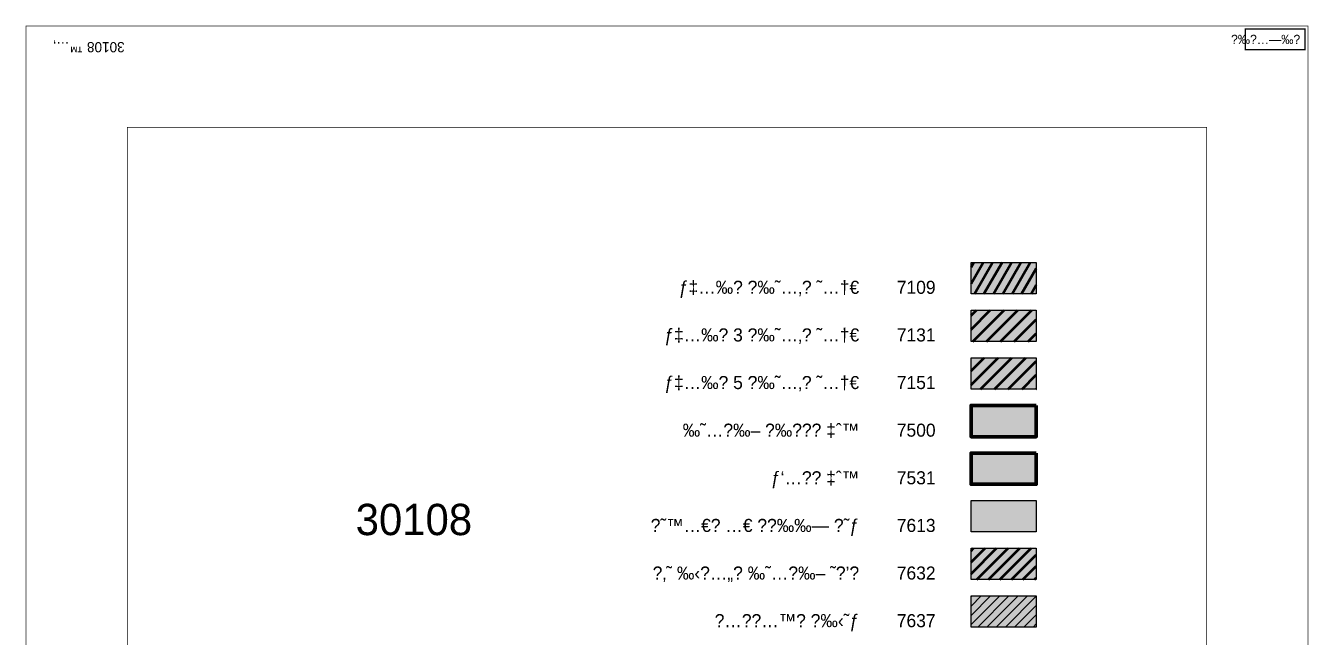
# Model space of a CAD drawing. Extents: x 219756 to 220247, y 631873 to 632472.
# Drawn here: x 219755.5 to 220247.2, y 632238 to 632472.4 of the extents above; entities that cross this region are included whole.
import ezdxf
from ezdxf.enums import TextEntityAlignment as Align

# ---------------------------------------------------------------- set-up
doc = ezdxf.new("R2010")
doc.units = 0
doc.header["$MEASUREMENT"] = 0
for name, color, linetype in [('1601-1', 7, 'Continuous'), ('YEUD7109', 7, 'Continuous'), ('YEUD7131', 7, 'Continuous'), ('YEUD7151', 7, 'Continuous'), ('YEUD7500', 7, 'Continuous'), ('YEUD7531', 7, 'Continuous'), ('YEUD7613', 7, 'Continuous'), ('YEUD7632', 7, 'Continuous'), ('YEUD7637', 7, 'Continuous')]:
    doc.layers.add(name, color=color, linetype=linetype)
doc.styles.add('HEBTXT', font='hebtxt')
pattern_1 = [(60, (-196.8013, -3.99), (-2.706329387, 1.5625), [])]
pattern_2 = [(45, (-196.8013, -3.99), (-2.65165043, 2.65165043), [])]
pattern_3 = [(45, (-196.8013, -3.99), (-2.209708691, 2.209708691), [])]
pattern_4 = [(45, (-196.8013, -3.99), (-1.767766953, 1.767766953), [])]

# ---------------------------------------------------------------- blocks, each defined once
blk = doc.blocks.new('LANDUSE')
at = {"color": 7, "style": 'HEBTXT'}
for tag, p in [('DESCR', (-11.72, 0)), ('CODE', (0, 0))]:
    blk.add_attdef(tag, text='', height=2, dxfattribs=at).set_placement(p, align=Align.RIGHT)
blk = doc.blocks.new('1601-1')
at = {"style": 'HEBTXT'}
blk.add_attdef('GUSH', text='', height=12, dxfattribs=at).set_placement((-0.63, 0.02), align=Align.MIDDLE_CENTER)

msp = doc.modelspace()

# ---------------------------------------------------------------- hatches: boundary and pattern name
at = {"layer": 'YEUD7109'}
msp.add_hatch(color=51, dxfattribs=at).paths.add_polyline_path([(220142.9, 632381.6), (220142.9, 632369.6), (220117.9, 632369.6), (220117.9, 632381.6)])
msp.add_hatch(color=51, dxfattribs=at).paths.add_polyline_path([(220142.9, 632381.6), (220142.9, 632369.6), (220117.9, 632369.6), (220117.9, 632381.6)])
at = {"layer": 'YEUD7109', "lineweight": 50}
h = msp.add_hatch(dxfattribs=at)
h.set_pattern_fill('LINE', color=34, scale=25, angle=60, style=0)
h.set_pattern_definition(pattern_1)
h.paths.add_polyline_path([(220142.9, 632381.6), (220142.9, 632369.6), (220117.9, 632369.6), (220117.9, 632381.6)])
h = msp.add_hatch(dxfattribs=at)
h.set_pattern_fill('LINE', color=34, scale=25, angle=60, style=0)
h.set_pattern_definition(pattern_1)
h.paths.add_polyline_path([(220142.9, 632381.6), (220142.9, 632369.6), (220117.9, 632369.6), (220117.9, 632381.6)])
at = {"layer": 'YEUD7131'}
msp.add_hatch(color=41, dxfattribs=at).paths.add_polyline_path([(220142.9, 632363.35), (220142.9, 632351.35), (220117.9, 632351.35), (220117.9, 632363.35)])
msp.add_hatch(color=41, dxfattribs=at).paths.add_polyline_path([(220142.9, 632363.35), (220142.9, 632351.35), (220117.9, 632351.35), (220117.9, 632363.35)])
at = {"layer": 'YEUD7131', "lineweight": 50}
h = msp.add_hatch(dxfattribs=at)
h.set_pattern_fill('LINE', color=21, scale=30, angle=45, style=0)
h.set_pattern_definition(pattern_2)
h.paths.add_polyline_path([(220142.9, 632363.35), (220142.9, 632351.35), (220117.9, 632351.35), (220117.9, 632363.35)])
h = msp.add_hatch(dxfattribs=at)
h.set_pattern_fill('LINE', color=21, scale=30, angle=45, style=0)
h.set_pattern_definition(pattern_2)
h.paths.add_polyline_path([(220142.9, 632363.35), (220142.9, 632351.35), (220117.9, 632351.35), (220117.9, 632363.35)])
at = {"layer": 'YEUD7151'}
msp.add_hatch(color=41, dxfattribs=at).paths.add_polyline_path([(220142.9, 632345.1), (220142.9, 632333.1), (220117.9, 632333.1), (220117.9, 632345.1)])
msp.add_hatch(color=41, dxfattribs=at).paths.add_polyline_path([(220142.9, 632345.1), (220142.9, 632333.1), (220117.9, 632333.1), (220117.9, 632345.1)])
at = {"layer": 'YEUD7151', "lineweight": 50}
h = msp.add_hatch(dxfattribs=at)
h.set_pattern_fill('LINE', color=250, scale=30, angle=45, style=0)
h.set_pattern_definition(pattern_2)
h.paths.add_polyline_path([(220142.9, 632345.1), (220142.9, 632333.1), (220117.9, 632333.1), (220117.9, 632345.1)])
h = msp.add_hatch(dxfattribs=at)
h.set_pattern_fill('LINE', color=250, scale=30, angle=45, style=0)
h.set_pattern_definition(pattern_2)
h.paths.add_polyline_path([(220142.9, 632345.1), (220142.9, 632333.1), (220117.9, 632333.1), (220117.9, 632345.1)])
at = {"layer": 'YEUD7500'}
msp.add_hatch(color=23, dxfattribs=at).paths.add_polyline_path([(220142.9, 632326.85), (220142.9, 632314.85), (220117.9, 632314.85), (220117.9, 632326.85)])
msp.add_hatch(color=23, dxfattribs=at).paths.add_polyline_path([(220142.9, 632326.85), (220142.9, 632314.85), (220117.9, 632314.85), (220117.9, 632326.85)])
at = {"layer": 'YEUD7531'}
msp.add_hatch(color=35, dxfattribs=at).paths.add_polyline_path([(220142.9, 632308.6), (220142.9, 632296.6), (220117.9, 632296.6), (220117.9, 632308.6)])
msp.add_hatch(color=35, dxfattribs=at).paths.add_polyline_path([(220142.9, 632308.6), (220142.9, 632296.6), (220117.9, 632296.6), (220117.9, 632308.6)])
at = {"layer": 'YEUD7613'}
msp.add_hatch(color=40, dxfattribs=at).paths.add_polyline_path([(220142.9, 632290.35), (220142.9, 632278.35), (220117.9, 632278.35), (220117.9, 632290.35)])
msp.add_hatch(color=40, dxfattribs=at).paths.add_polyline_path([(220142.9, 632290.35), (220142.9, 632278.35), (220117.9, 632278.35), (220117.9, 632290.35)])
at = {"layer": 'YEUD7632'}
msp.add_hatch(color=71, dxfattribs=at).paths.add_polyline_path([(220142.9, 632272.1), (220142.9, 632260.1), (220117.9, 632260.1), (220117.9, 632272.1)])
msp.add_hatch(color=71, dxfattribs=at).paths.add_polyline_path([(220142.9, 632272.1), (220142.9, 632260.1), (220117.9, 632260.1), (220117.9, 632272.1)])
at = {"layer": 'YEUD7632', "lineweight": 50}
h = msp.add_hatch(dxfattribs=at)
h.set_pattern_fill('LINE', color=114, scale=25, angle=45, style=0)
h.set_pattern_definition(pattern_3)
h.paths.add_polyline_path([(220142.9, 632272.1), (220142.9, 632260.1), (220117.9, 632260.1), (220117.9, 632272.1)])
h = msp.add_hatch(dxfattribs=at)
h.set_pattern_fill('LINE', color=114, scale=25, angle=45, style=0)
h.set_pattern_definition(pattern_3)
h.paths.add_polyline_path([(220142.9, 632272.1), (220142.9, 632260.1), (220117.9, 632260.1), (220117.9, 632272.1)])
at = {"layer": 'YEUD7637'}
msp.add_hatch(color=3, dxfattribs=at).paths.add_polyline_path([(220142.9, 632253.85), (220142.9, 632241.85), (220117.9, 632241.85), (220117.9, 632253.85)])
msp.add_hatch(color=3, dxfattribs=at).paths.add_polyline_path([(220142.9, 632253.85), (220142.9, 632241.85), (220117.9, 632241.85), (220117.9, 632253.85)])
at = {"layer": 'YEUD7637', "lineweight": 30}
h = msp.add_hatch(dxfattribs=at)
h.set_pattern_fill('LINE', color=142, scale=20, angle=45, style=0)
h.set_pattern_definition(pattern_4)
h.paths.add_polyline_path([(220142.9, 632253.85), (220142.9, 632241.85), (220117.9, 632241.85), (220117.9, 632253.85)])
h = msp.add_hatch(dxfattribs=at)
h.set_pattern_fill('LINE', color=142, scale=20, angle=45, style=0)
h.set_pattern_definition(pattern_4)
h.paths.add_polyline_path([(220142.9, 632253.85), (220142.9, 632241.85), (220117.9, 632241.85), (220117.9, 632253.85)])

# ---------------------------------------------------------------- linework, layer by layer
for points, const_width in [([(219755.64, 632472.25), (219755.64, 631872.75), (220247.08, 631872.75), (220247.08, 632472.25)], 0.233), ([(219755.64, 632472.25), (219755.64, 631872.75), (220247.08, 631872.75), (220247.08, 632472.25)], 0.233), ([(219755.64, 632472.25), (219755.64, 631872.75), (220247.08, 631872.75), (220247.08, 632472.25)], 0.233), ([(219755.64, 632472.25), (219755.64, 631872.75), (220247.08, 631872.75), (220247.08, 632472.25)], 0.233), ([(220223.04, 632471.13), (220223.04, 632463.16), (220245.96, 632463.16), (220245.96, 632471.13)], 0.486), ([(220223.04, 632471.13), (220223.04, 632463.16), (220245.96, 632463.16), (220245.96, 632471.13)], 0.486), ([(220223.04, 632471.13), (220223.04, 632463.16), (220245.96, 632463.16), (220245.96, 632471.13)], 0.486), ([(220223.04, 632471.13), (220223.04, 632463.16), (220245.96, 632463.16), (220245.96, 632471.13)], 0.486), ([(219794.52, 632433.37), (219794.52, 631979.96), (220208.2, 631979.96), (220208.2, 632433.37)], 0.233), ([(219794.52, 632433.37), (219794.52, 631979.96), (220208.2, 631979.96), (220208.2, 632433.37)], 0.233), ([(219794.52, 632433.37), (219794.52, 631979.96), (220208.2, 631979.96), (220208.2, 632433.37)], 0.233), ([(219794.52, 632433.37), (219794.52, 631979.96), (220208.2, 631979.96), (220208.2, 632433.37)], 0.233)]:
    msp.add_lwpolyline(points, close=True, dxfattribs=dict(const_width=const_width))
at = {"layer": 'YEUD7109'}
msp.add_lwpolyline([(220142.9, 632381.6), (220142.9, 632369.6), (220117.9, 632369.6), (220117.9, 632381.6)], close=True, dxfattribs=at)
msp.add_lwpolyline([(220142.9, 632381.6), (220142.9, 632369.6), (220117.9, 632369.6), (220117.9, 632381.6)], close=True, dxfattribs=at)
at = {"layer": 'YEUD7131'}
msp.add_lwpolyline([(220142.9, 632363.35), (220142.9, 632351.35), (220117.9, 632351.35), (220117.9, 632363.35)], close=True, dxfattribs=at)
msp.add_lwpolyline([(220142.9, 632363.35), (220142.9, 632351.35), (220117.9, 632351.35), (220117.9, 632363.35)], close=True, dxfattribs=at)
at = {"layer": 'YEUD7151'}
msp.add_lwpolyline([(220142.9, 632345.1), (220142.9, 632333.1), (220117.9, 632333.1), (220117.9, 632345.1)], close=True, dxfattribs=at)
msp.add_lwpolyline([(220142.9, 632345.1), (220142.9, 632333.1), (220117.9, 632333.1), (220117.9, 632345.1)], close=True, dxfattribs=at)
at = {"layer": 'YEUD7500', "color": 16, "lineweight": 100}
msp.add_lwpolyline([(220142.9, 632326.85), (220142.9, 632314.85), (220117.9, 632314.85), (220117.9, 632326.85)], close=True, dxfattribs=at)
msp.add_lwpolyline([(220142.9, 632326.85), (220142.9, 632314.85), (220117.9, 632314.85), (220117.9, 632326.85)], close=True, dxfattribs=at)
at = {"layer": 'YEUD7531', "color": 14, "lineweight": 100}
msp.add_lwpolyline([(220142.9, 632308.6), (220142.9, 632296.6), (220117.9, 632296.6), (220117.9, 632308.6)], close=True, dxfattribs=at)
msp.add_lwpolyline([(220142.9, 632308.6), (220142.9, 632296.6), (220117.9, 632296.6), (220117.9, 632308.6)], close=True, dxfattribs=at)
at = {"layer": 'YEUD7613'}
msp.add_lwpolyline([(220142.9, 632290.35), (220142.9, 632278.35), (220117.9, 632278.35), (220117.9, 632290.35)], close=True, dxfattribs=at)
msp.add_lwpolyline([(220142.9, 632290.35), (220142.9, 632278.35), (220117.9, 632278.35), (220117.9, 632290.35)], close=True, dxfattribs=at)
at = {"layer": 'YEUD7632'}
msp.add_lwpolyline([(220142.9, 632272.1), (220142.9, 632260.1), (220117.9, 632260.1), (220117.9, 632272.1)], close=True, dxfattribs=at)
msp.add_lwpolyline([(220142.9, 632272.1), (220142.9, 632260.1), (220117.9, 632260.1), (220117.9, 632272.1)], close=True, dxfattribs=at)
at = {"layer": 'YEUD7637'}
msp.add_lwpolyline([(220142.9, 632253.85), (220142.9, 632241.85), (220117.9, 632241.85), (220117.9, 632253.85)], close=True, dxfattribs=at)
msp.add_lwpolyline([(220142.9, 632253.85), (220142.9, 632241.85), (220117.9, 632241.85), (220117.9, 632253.85)], close=True, dxfattribs=at)

# ---------------------------------------------------------------- block references
at = {"layer": '1601-1'}
ref = msp.add_blockref('1601-1', (219979.23, 632244.81), dxfattribs=at)
ref.add_attrib('GUSH', '30108', dxfattribs={"layer": '0', "height": 12, "style": 'HEBTXT'}).set_placement((219904.34, 632283.12), align=Align.MIDDLE_CENTER)
at = {"layer": 'YEUD7109', "xscale": 2.5, "yscale": 2.5, "zscale": 2.5}
msp.add_blockref('LANDUSE', (220104.31, 632369.6), dxfattribs=at).add_auto_attribs({'CODE': '7109', 'DESCR': 'ƒ‡…‰\x8e \x8d‰˜…‚\x8e ˜…†€'})
msp.add_blockref('LANDUSE', (220104.31, 632369.6), dxfattribs=at).add_auto_attribs({'CODE': '7109', 'DESCR': 'ƒ‡…‰\x8e \x8d‰˜…‚\x8e ˜…†€'})
at = {"layer": 'YEUD7131', "xscale": 2.5, "yscale": 2.5, "zscale": 2.5}
msp.add_blockref('LANDUSE', (220104.31, 632351.35), dxfattribs=at).add_auto_attribs({'CODE': '7131', 'DESCR': 'ƒ‡…‰\x8e 3 \x8d‰˜…‚\x8e ˜…†€'})
msp.add_blockref('LANDUSE', (220104.31, 632351.35), dxfattribs=at).add_auto_attribs({'CODE': '7131', 'DESCR': 'ƒ‡…‰\x8e 3 \x8d‰˜…‚\x8e ˜…†€'})
at = {"layer": 'YEUD7151', "xscale": 2.5, "yscale": 2.5, "zscale": 2.5}
msp.add_blockref('LANDUSE', (220104.31, 632333.1), dxfattribs=at).add_auto_attribs({'CODE': '7151', 'DESCR': 'ƒ‡…‰\x8e 5 \x8d‰˜…‚\x8e ˜…†€'})
msp.add_blockref('LANDUSE', (220104.31, 632333.1), dxfattribs=at).add_auto_attribs({'CODE': '7151', 'DESCR': 'ƒ‡…‰\x8e 5 \x8d‰˜…‚\x8e ˜…†€'})
at = {"layer": 'YEUD7500', "xscale": 2.5, "yscale": 2.5, "zscale": 2.5}
msp.add_blockref('LANDUSE', (220104.31, 632314.85), dxfattribs=at).add_auto_attribs({'CODE': '7500', 'DESCR': '‰˜…\x81‰– \x8f‰\x90\x81\x8c ‡ˆ™'})
msp.add_blockref('LANDUSE', (220104.31, 632314.85), dxfattribs=at).add_auto_attribs({'CODE': '7500', 'DESCR': '‰˜…\x81‰– \x8f‰\x90\x81\x8c ‡ˆ™'})
at = {"layer": 'YEUD7531', "xscale": 2.5, "yscale": 2.5, "zscale": 2.5}
msp.add_blockref('LANDUSE', (220104.31, 632296.6), dxfattribs=at).add_auto_attribs({'CODE': '7531', 'DESCR': 'ƒ‘…\x8e\x8c ‡ˆ™'})
msp.add_blockref('LANDUSE', (220104.31, 632296.6), dxfattribs=at).add_auto_attribs({'CODE': '7531', 'DESCR': 'ƒ‘…\x8e\x8c ‡ˆ™'})
at = {"layer": 'YEUD7613', "xscale": 2.5, "yscale": 2.5, "zscale": 2.5}
msp.add_blockref('LANDUSE', (220104.31, 632278.35), dxfattribs=at).add_auto_attribs({'CODE': '7613', 'DESCR': '\x9a˜™…€\x8e …€ \x9a\x8e‰‰— \x8a˜ƒ'})
msp.add_blockref('LANDUSE', (220104.31, 632278.35), dxfattribs=at).add_auto_attribs({'CODE': '7613', 'DESCR': '\x9a˜™…€\x8e …€ \x9a\x8e‰‰— \x8a˜ƒ'})
at = {"layer": 'YEUD7632', "xscale": 2.5, "yscale": 2.5, "zscale": 2.5}
msp.add_blockref('LANDUSE', (220104.31, 632260.1), dxfattribs=at).add_auto_attribs({'CODE': '7632', 'DESCR': '\x8c‚˜ ‰‹\x8c…„\x8c ‰˜…\x81‰– ˜\x81’\x8e'})
msp.add_blockref('LANDUSE', (220104.31, 632260.1), dxfattribs=at).add_auto_attribs({'CODE': '7632', 'DESCR': '\x8c‚˜ ‰‹\x8c…„\x8c ‰˜…\x81‰– ˜\x81’\x8e'})
at = {"layer": 'YEUD7637', "xscale": 2.5, "yscale": 2.5, "zscale": 2.5}
msp.add_blockref('LANDUSE', (220104.31, 632241.85), dxfattribs=at).add_auto_attribs({'CODE': '7637', 'DESCR': '\x9a…\x81\x8c…™\x8e \x8d‰‹˜ƒ'})
msp.add_blockref('LANDUSE', (220104.31, 632241.85), dxfattribs=at).add_auto_attribs({'CODE': '7637', 'DESCR': '\x9a…\x81\x8c…™\x8e \x8d‰‹˜ƒ'})

# ---------------------------------------------------------------- texts
at = {"color": 255, "style": 'HEBTXT'}
msp.add_text('30108 ™…‚', height=3.888, rotation=180, dxfattribs=at).set_placement((219766.02, 632466.07), align=Align.RIGHT)
msp.add_text('30108 ™…‚', height=3.888, rotation=180, dxfattribs=at).set_placement((219766.02, 632466.07), align=Align.RIGHT)
msp.add_text('\x8d‰\x90…—‰\x9a', height=3.499, dxfattribs=at).set_placement((220244.08, 632465.36), align=Align.RIGHT)
msp.add_text('\x8d‰\x90…—‰\x9a', height=3.499, dxfattribs=at).set_placement((220244.08, 632465.36), align=Align.RIGHT)
msp.add_text('\x8d‰\x90…—‰\x9a', height=3.499, dxfattribs=at).set_placement((220244.08, 632465.36), align=Align.RIGHT)
msp.add_text('\x8d‰\x90…—‰\x9a', height=3.499, dxfattribs=at).set_placement((220244.08, 632465.36), align=Align.RIGHT)

doc.saveas('drawing.dxf')
